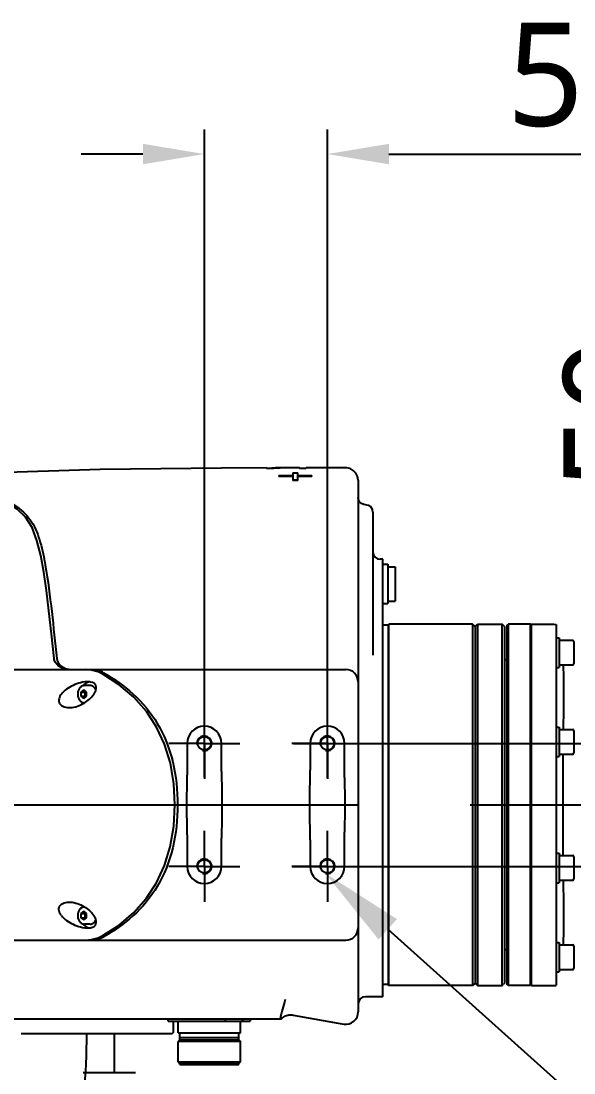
# Model space of a CAD drawing. Header units: millimetres. Extents: x 5828 to 7155, y 123 to 421.
# Drawn here: x 6425.86 to 6437.1, y 168.79 to 190.17 of the extents above; entities that cross this region are included whole.
import ezdxf
from ezdxf import colors
from ezdxf.entities.mleader import LeaderData, LeaderLine
from ezdxf.math import Vec2, Vec3

# ---------------------------------------------------------------- set-up
doc = ezdxf.new("R2010")
doc.units = ezdxf.units.MM
doc.linetypes.add('CENTER', pattern=[0.6, 0.375, -0.075, 0.075, -0.075])
for name, color, linetype in [('中心线', 7, 'Continuous'), ('外形图', 7, 'Continuous'), ('多重引线', 7, 'Continuous'), ('尺寸标注', 7, 'Continuous')]:
    doc.layers.add(name, color=color, linetype=linetype)
doc.styles.add('微软雅黑', font='msyh.ttc', dxfattribs={"height": 2})
doc.dimstyles.new('尺寸标注_1_20比例', dxfattribs={"dimtxt": 1.5, "dimasz": 1.25, "dimexe": 0.5, "dimexo": 0.4, "dimgap": 0.5, "dimtad": 1, "dimdec": 1, "dimlfac": 20, "dimdsep": 46, "dimtxsty": '微软雅黑', "dimcen": 0.09, "dimadec": 0, "dimazin": 0, "dimtp": 0.01, "dimtm": 0.01, "dimtfac": 1, "dimtdec": 1, "dimtofl": 0, "dimtmove": 0, "dimatfit": 3, "dimfxl": 1, "dimtolj": 1, "dimarcsym": 0})

# ---------------------------------------------------------------- blocks, each defined once
blk = doc.blocks.new('*D1034')
at = {"layer": 'Defpoints', "color": 0}
for p in [(6432.087, 187.468), (6429.587, 174.401), (6432.087, 174.386)]:
    blk.add_point(p, dxfattribs=at)
at = {"layer": '尺寸标注', "color": 0, "linetype": 'Continuous', "lineweight": -2}
for p, q in [((6429.587, 174.801), (6429.587, 187.968)), ((6432.087, 174.786), (6432.087, 187.968)), ((6428.337, 187.468), (6427.087, 187.468)), ((6433.337, 187.468), (6439.249, 187.468))]:
    blk.add_line(p, q, dxfattribs=at)
at = {"layer": '尺寸标注', "color": 0}
for points in [[(6428.337, 187.26), (6428.337, 187.676), (6429.587, 187.468)], [(6433.337, 187.676), (6433.337, 187.26), (6432.087, 187.468)]]:
    blk.add_solid(points, dxfattribs=at)
at = {"layer": '尺寸标注', "color": 0, "insert": (6437.299, 190.14), "char_height": 2, "attachment_point": 2, "style": '微软雅黑'}
blk.add_mtext('\\A1;\\A1;{\\H1.05x;50}', dxfattribs=at)
blk = doc.blocks.new('*D1035')
at = {"layer": 'Defpoints', "color": 0}
for p in [(6431, 175.488), (6430.974, 172.988), (6439.552, 172.988)]:
    blk.add_point(p, dxfattribs=at)
at = {"layer": '尺寸标注', "color": 0, "linetype": 'Continuous', "lineweight": -2}
for p, q in [((6439.552, 176.738), (6439.552, 184.012)), ((6431.4, 175.488), (6440.052, 175.488)), ((6431.374, 172.988), (6440.052, 172.988)), ((6439.552, 171.738), (6439.552, 170.488))]:
    blk.add_line(p, q, dxfattribs=at)
at = {"layer": '尺寸标注', "color": 0}
for points in [[(6439.344, 176.738), (6439.761, 176.738), (6439.552, 175.488)], [(6439.761, 171.738), (6439.344, 171.738), (6439.552, 172.988)]]:
    blk.add_solid(points, dxfattribs=at)
at = {"layer": '尺寸标注', "color": 0, "insert": (6436.881, 180.611), "char_height": 2, "attachment_point": 1, "rotation": 90, "style": '微软雅黑'}
blk.add_mtext('\\A1;\\A1;{\\H1.05x;50}', dxfattribs=at)

msp = doc.modelspace()

# ---------------------------------------------------------------- linework, layer by layer
at = {"layer": '中心线', "color": 0, "linetype": 'CENTER', "ltscale": 30}
msp.add_line((6403.4862, 174.2381), (6484.7425, 174.2381), dxfattribs=at)
at = {"layer": '外形图', "color": 0, "linetype": 'Continuous'}
for p, q in [((6430.8499, 181.0866), (6430.8499, 181.0733)), ((6430.9377, 181.0735), (6430.8499, 181.0733)), ((6430.961, 181.084), (6430.961, 181.0735)), ((6431.1005, 181.0846), (6431.0957, 181.0844)), ((6431.1014, 180.9318), (6431.388, 180.9323)), ((6431.1014, 180.9318), (6431.1014, 180.9098)), ((6431.388, 180.9103), (6431.1014, 180.9098)), ((6431.5225, 181.0878), (6431.2276, 181.0874)), ((6431.388, 180.9896), (6431.4874, 180.9897)), ((6431.388, 180.9896), (6431.388, 180.8315)), ((6431.4874, 180.8316), (6431.4874, 180.9897)), ((6431.4874, 180.9324), (6431.7739, 180.9326)), ((6431.7739, 180.9106), (6431.4874, 180.9104)), ((6431.5225, 181.0877), (6431.5225, 181.0751)), ((6431.657, 181.0753), (6431.5225, 181.0751)), ((6432.4621, 181.0882), (6431.657, 181.0879)), ((6431.657, 181.0753), (6431.657, 181.0879)), ((6431.7739, 180.9106), (6431.7739, 180.9326)), ((6431.4874, 180.8373), (6431.388, 180.8372)), ((6431.4874, 180.8316), (6431.388, 180.8315)), ((6432.7122, 180.838), (6432.7122, 170.0284)), ((6433.0122, 180.1881), (6433.0122, 177.2827)), ((6433.2122, 179.2297), (6433.1622, 179.2297)), ((6433.2122, 170.3381), (6433.2122, 179.2296)), ((6433.2122, 179.1297), (6433.3122, 179.1297)), ((6433.3122, 179.1297), (6433.3122, 178.3297)), ((6433.3122, 179.0797), (6433.4622, 179.0797)), ((6433.4622, 179.0797), (6433.4622, 178.3797)), ((6433.3122, 178.3797), (6433.4622, 178.3797)), ((6433.2122, 178.3297), (6433.3122, 178.3297)), ((6433.3228, 177.8881), (6433.2122, 177.8881)), ((6433.3228, 177.8881), (6433.3372, 177.9131)), ((6433.3228, 177.8881), (6433.3228, 170.588)), ((6433.3372, 170.563), (6433.3372, 177.9131)), ((6435.0373, 177.9131), (6433.3372, 177.9131)), ((6435.0373, 177.9131), (6435.0373, 170.563)), ((6435.0873, 177.8631), (6435.0373, 177.9131)), ((6435.0873, 177.863), (6435.1373, 177.913)), ((6435.0873, 177.8631), (6435.0873, 170.613)), ((6435.1373, 177.913), (6435.1373, 170.5651)), ((6435.1373, 177.913), (6435.6373, 177.913)), ((6435.6373, 170.5651), (6435.6373, 177.913)), ((6435.6873, 177.863), (6435.6373, 177.913)), ((6435.6873, 177.863), (6435.6873, 170.6143)), ((6435.7373, 177.888), (6435.7623, 177.913)), ((6435.7373, 170.5893), (6435.7373, 177.888)), ((6435.7623, 177.913), (6435.7623, 170.5643)), ((6436.2123, 177.913), (6435.7623, 177.913)), ((6436.2123, 170.5643), (6436.2123, 177.913)), ((6436.2373, 177.888), (6436.2123, 177.913)), ((6436.2373, 170.5643), (6436.2373, 177.913)), ((6436.2373, 177.913), (6436.6873, 177.913)), ((6436.6873, 177.913), (6436.7373, 177.9045)), ((6436.7373, 177.9045), (6436.7373, 170.5729)), ((6436.7373, 177.633), (6436.7973, 177.633)), ((6436.7973, 177.633), (6436.7973, 177.033)), ((6436.7973, 177.583), (6437.0723, 177.583)), ((6437.0973, 177.558), (6437.0973, 177.108)), ((6435.7373, 177.188), (6435.6873, 177.188)), ((6436.7973, 177.083), (6437.0723, 177.083)), ((6424.4066, 176.9881), (6427.1652, 176.9881)), ((6427.2924, 176.9776), (6427.1652, 176.9881)), ((6427.1652, 176.9881), (6432.4622, 176.9881)), ((6427.4262, 176.9419), (6427.2924, 176.9776)), ((6427.5239, 176.8963), (6427.4262, 176.9419)), ((6436.7373, 177.033), (6436.7973, 177.033)), ((6427.2658, 176.6631), (6427.1534, 176.6631)), ((6427.1373, 176.5747), (6427.0798, 176.5314)), ((6427.0798, 176.5314), (6427.0798, 176.4448)), ((6427.0798, 176.5314), (6427.1634, 176.5314)), ((6427.0798, 176.4448), (6427.1373, 176.4015)), ((6427.0798, 176.4448), (6427.1634, 176.4448)), ((6427.1947, 176.5314), (6427.1373, 176.5747)), ((6427.1373, 176.4015), (6427.1947, 176.4448)), ((6427.1791, 176.5432), (6427.1634, 176.5314)), ((6427.1634, 176.5314), (6427.1634, 176.4448)), ((6427.1634, 176.4448), (6427.1791, 176.433)), ((6427.1947, 176.4448), (6427.1947, 176.5314)), ((6436.7373, 175.82), (6436.7973, 175.82)), ((6436.7973, 175.82), (6436.7973, 175.22)), ((6436.7973, 175.77), (6437.0723, 175.77)), ((6437.0973, 175.745), (6437.0973, 175.295)), ((6429.2372, 175.4881), (6429.2372, 174.8441)), ((6429.9372, 174.9151), (6429.9372, 175.4881)), ((6431.7372, 175.4881), (6431.7372, 174.9465)), ((6432.4372, 174.7939), (6432.4372, 175.4881)), ((6436.7373, 175.22), (6436.7973, 175.22)), ((6436.7973, 175.27), (6437.0723, 175.27)), ((6432.4372, 172.988), (6432.4372, 173.6822)), ((6429.2372, 173.632), (6429.2372, 172.988)), ((6429.9372, 172.988), (6429.9372, 173.561)), ((6431.7372, 173.5296), (6431.7372, 172.988)), ((6436.7373, 173.256), (6436.7973, 173.256)), ((6436.7973, 173.256), (6436.7973, 172.656)), ((6436.7973, 173.206), (6437.0723, 173.206)), ((6437.0973, 173.181), (6437.0973, 172.731)), ((6436.7373, 172.656), (6436.7973, 172.656)), ((6436.7973, 172.706), (6437.0723, 172.706)), ((6427.1373, 172.0746), (6427.0798, 172.0313)), ((6427.0798, 172.0313), (6427.0798, 171.9447)), ((6427.0798, 172.0313), (6427.1634, 172.0313)), ((6427.0798, 171.9447), (6427.1373, 171.9014)), ((6427.0798, 171.9447), (6427.1634, 171.9447)), ((6427.1947, 172.0313), (6427.1373, 172.0746)), ((6427.1373, 171.9014), (6427.1947, 171.9447)), ((6427.1791, 172.0431), (6427.1634, 172.0313)), ((6427.1634, 172.0313), (6427.1634, 171.9447)), ((6427.1634, 171.9447), (6427.1791, 171.9329)), ((6427.1947, 171.9447), (6427.1947, 172.0313)), ((6427.2658, 171.813), (6427.1534, 171.813)), ((6427.2942, 171.4988), (6427.428, 171.5348)), ((6427.428, 171.5348), (6427.5238, 171.5798)), ((6419.7626, 171.488), (6427.1652, 171.488)), ((6427.1652, 171.488), (6427.2942, 171.4988)), ((6427.1652, 171.488), (6432.4622, 171.488)), ((6435.7373, 171.288), (6435.6873, 171.288)), ((6436.7373, 171.443), (6436.7973, 171.443)), ((6436.7973, 171.443), (6436.7973, 170.843)), ((6436.7973, 171.393), (6437.0723, 171.393)), ((6437.0973, 171.368), (6437.0973, 170.918)), ((6436.7973, 170.893), (6437.0723, 170.893)), ((6436.7373, 170.843), (6436.7973, 170.843)), ((6433.3228, 170.588), (6433.2122, 170.588)), ((6433.3228, 170.588), (6433.3372, 170.563)), ((6435.0373, 170.563), (6433.3372, 170.563)), ((6435.0873, 170.613), (6435.0373, 170.563)), ((6435.0873, 170.613), (6435.1373, 170.563)), ((6435.1115, 170.5901), (6435.0994, 170.6023)), ((6435.1373, 170.5651), (6435.6373, 170.5651)), ((6435.6752, 170.6023), (6435.663, 170.5901)), ((6435.6873, 170.6144), (6435.6752, 170.6023)), ((6435.7623, 170.5643), (6435.7373, 170.5894)), ((6436.2123, 170.5643), (6435.7623, 170.5643)), ((6436.2248, 170.5768), (6436.2123, 170.5643)), ((6436.2373, 170.5894), (6436.2248, 170.5768)), ((6436.2373, 170.5643), (6436.6873, 170.5643)), ((6433.2122, 170.338), (6432.8622, 170.338)), ((6424.5072, 169.888), (6431.1537, 169.888)), ((6428.8546, 169.838), (6428.8546, 169.888)), ((6428.8546, 169.838), (6430.5197, 169.838)), ((6428.9621, 169.638), (6428.9621, 169.838)), ((6429.0521, 169.603), (6429.0521, 169.838)), ((6430.0122, 169.888), (6430.0122, 169.863)), ((6430.3222, 169.603), (6430.3222, 169.838)), ((6430.3622, 169.888), (6430.3622, 169.863)), ((6430.5197, 169.888), (6430.5197, 169.838)), ((6431.1549, 169.888), (6431.1731, 169.9061)), ((6431.3894, 169.9655), (6432.4236, 169.7814)), ((6425.8621, 169.588), (6428.9121, 169.588)), ((6427.7621, 168.788), (6427.7621, 169.588)), ((6429.0522, 169.603), (6430.3222, 169.603)), ((6429.0896, 169.463), (6429.0896, 169.603)), ((6430.2847, 169.463), (6430.2847, 169.603)), ((6429.0896, 169.463), (6429.0521, 169.4255)), ((6429.0521, 169.013), (6429.0521, 169.4255)), ((6430.3222, 169.4255), (6429.0521, 169.4255)), ((6429.0896, 169.463), (6430.2847, 169.463)), ((6429.0968, 169.5065), (6430.2776, 169.5065)), ((6430.2847, 169.463), (6430.3222, 169.4255)), ((6430.3222, 169.013), (6430.3222, 169.4255)), ((6429.0771, 168.988), (6429.0521, 169.013)), ((6429.0521, 169.013), (6430.3222, 169.013)), ((6429.0771, 168.988), (6430.2972, 168.988)), ((6429.0896, 168.963), (6429.0896, 168.988)), ((6429.0896, 168.963), (6430.2847, 168.963)), ((6430.2847, 168.963), (6430.2847, 168.988)), ((6430.2972, 168.988), (6430.3222, 169.013)), ((6428.1867, 168.788), (6427.1275, 168.788))]:
    msp.add_line(p, q, dxfattribs=at)
at = {"layer": '外形图', "color": 0}
for p, q in [((6429.5872, 175.4881), (6429.5872, 176.2088)), ((6432.0872, 175.4881), (6432.0872, 176.2088)), ((6429.5872, 175.4881), (6428.8664, 175.4881)), ((6429.5872, 175.4881), (6429.5872, 174.7673)), ((6429.5872, 175.4881), (6430.3079, 175.4881)), ((6432.0872, 175.4881), (6431.3665, 175.4881)), ((6432.0872, 175.4881), (6432.0872, 174.7673)), ((6432.0872, 175.4881), (6432.8079, 175.4881)), ((6429.5872, 172.988), (6429.5872, 173.7088)), ((6432.0872, 172.988), (6432.0872, 173.7088)), ((6429.5872, 172.988), (6428.8664, 172.988)), ((6429.5872, 172.988), (6429.5872, 172.2673)), ((6429.5872, 172.988), (6430.3079, 172.988)), ((6432.0872, 172.988), (6431.3665, 172.988)), ((6432.0872, 172.988), (6432.0872, 172.2673)), ((6432.0872, 172.988), (6432.8079, 172.988))]:
    msp.add_line(p, q, dxfattribs=at)
at = {"layer": '外形图', "color": 0, "linetype": 'Continuous'}
for points in [[(6430.8499, 181.0867), (6429.9328, 181.0832), (6427.4728, 181.0535), (6425.1461, 180.9776), (6422.9546, 180.8297), (6422.536, 180.7888)], [(6432.7122, 180.8382), (6432.7009, 180.9125), (6432.6671, 180.9813), (6432.6142, 181.0366), (6432.5489, 181.0727), (6432.4798, 181.0875), (6432.4621, 181.0882)], [(6426.534, 177.2167), (6426.4809, 177.7166), (6426.4291, 178.1819), (6426.3781, 178.597), (6426.3243, 178.9706), (6426.2628, 179.3083), (6426.1862, 179.6125), (6426.0849, 179.8767), (6425.953, 180.088), (6425.7857, 180.251), (6425.5855, 180.3778), (6425.3438, 180.4887), (6425.0423, 180.5921), (6424.6975, 180.6795), (6424.3082, 180.7492), (6423.8571, 180.7993), (6423.3253, 180.8217), (6422.6788, 180.7984)], [(6432.8622, 180.3381), (6432.8254, 180.3427), (6432.7822, 180.3613), (6432.7454, 180.394), (6432.7208, 180.438), (6432.7122, 180.4881)], [(6433.0122, 180.1881), (6433.0014, 180.2441), (6432.9688, 180.2937), (6432.9199, 180.3266), (6432.8622, 180.3381)], [(6426.8367, 176.9881), (6426.7857, 176.9916), (6426.7238, 177.006), (6426.6705, 177.029), (6426.625, 177.059), (6426.5866, 177.0963), (6426.5568, 177.1412), (6426.5383, 177.1912), (6426.5341, 177.2167)], [(6428.9878, 174.2381), (6428.9663, 174.6644), (6428.8967, 175.0842), (6428.7795, 175.4708), (6428.6175, 175.8201), (6428.4085, 176.1392), (6428.1553, 176.4248), (6427.8549, 176.6805), (6427.5239, 176.8963)], [(6427.5238, 171.5798), (6427.854, 171.795), (6428.1536, 172.0497), (6428.4074, 172.3354), (6428.6163, 172.6539), (6428.7784, 173.0023), (6428.8955, 173.3864), (6428.9657, 173.8057), (6428.9878, 174.2381)], [(6431.1731, 169.9061), (6431.2353, 169.9472), (6431.305, 169.9679), (6431.3739, 169.9681), (6431.3894, 169.9655)]]:
    msp.add_lwpolyline(points, dxfattribs=at)
for centre in [(6429.5872, 175.4881), (6432.0872, 175.4881), (6429.5872, 172.988), (6432.0872, 172.988)]:
    msp.add_circle(centre, 0.1375, dxfattribs=at)
for centre, radius, start, end in [((6431.2371, 177.8858), 3.2018, 94.93487, 95.36581), ((6431.1066, 177.8267), 3.2605, 90.10775, 92.55804), ((6431.2351, 177.9094), 3.1781, 92.51481, 94.93711), ((6431.1062, 177.8368), 3.2504, 88.7127, 90.10096), ((6431.2333, 177.9516), 3.1359, 90.96228, 92.42671), ((6431.2327, 177.9826), 3.1048, 90.09326, 90.96116), ((6433.1622, 179.3797), 0.15, 180, 270), ((6437.0723, 177.558), 0.025, 0, 90), ((6437.0723, 177.108), 0.025, 270, 0), ((6426.8856, 177.3432), 0.3551, 260.02796, 270.00304), ((6425.723, 173.6534), 3.7367, 60.94638, 61.77715), ((6432.4622, 176.7381), 0.25, 359.99798, 90.00069), ((6427.311, 176.5266), 0.2275, 139.63186, 143.49751), ((6427.2659, 176.5901), 0.148, 92.25086, 100.30393), ((6426.9943, 176.7224), 0.4193, 326.02172, 327.35196), ((6427.0271, 176.7017), 0.3805, 327.31813, 330.80898), ((6427.2086, 176.499), 0.1895, 23.31616, 28.12194), ((6427.3119, 176.4503), 0.2286, 216.47193, 219.69953), ((6429.5872, 175.4881), 0.35, 0, 180), ((6432.0872, 175.4881), 0.35, 0, 180), ((6429.5872, 175.4881), 0.15, 255, 195), ((6432.0872, 175.4881), 0.15, 255, 195), ((6437.0723, 175.745), 0.025, 0, 90), ((6559.9823, 174.139), 123.1127, 179.473477, 179.953915), ((6437.0723, 175.295), 0.025, 270, 0), ((6545.2196, 174.2642), 108.3499, 180.013841, 180.559713), ((6429.5872, 172.988), 0.15, 255, 195), ((6432.0872, 172.988), 0.15, 255, 195), ((6437.0723, 173.181), 0.025, 0, 90), ((6429.5872, 172.988), 0.35, 180, 0), ((6432.0872, 172.988), 0.35, 180, 0), ((6437.0723, 172.731), 0.025, 270, 0), ((6427.312, 172.0258), 0.2287, 140.3087, 143.49133), ((6426.9939, 171.7534), 0.4198, 32.64066, 33.9793), ((6427.0267, 171.7741), 0.381, 29.24225, 32.67331), ((6427.311, 171.9495), 0.2275, 216.46612, 220.32807), ((6427.2659, 171.8862), 0.1481, 259.1027, 269.22336), ((6427.2084, 171.9772), 0.1897, 331.88008, 336.866), ((6432.4622, 171.738), 0.25, 270, 0), ((6425.7227, 174.8232), 3.7373, 298.22206, 299.05254), ((6437.0723, 171.368), 0.025, 0, 90), ((6437.0723, 170.918), 0.025, 270, 0), ((6442.6292, 178.3183), 10.7815, 225.79103, 225.98178), ((6428.1453, 178.3183), 10.7815, 314.01822, 314.20897), ((6436.6872, 170.7146), 0.1502, 270.0088, 279.73067), ((6436.6872, 170.7146), 0.1502, 279.74827, 289.46922), ((6454.812, 163.8922), 24.4344, 164.84923, 165.79558), ((6432.8622, 170.188), 0.15, 90, 180), ((6432.4622, 170.0284), 0.25, 261.1084, 0), ((6430.0372, 169.863), 0.025, 180, 270), ((6430.3372, 169.863), 0.025, 270, 0), ((6409.6985, 169.7063), 17.5003, 343.56674, 359.61067), ((6428.9121, 169.638), 0.05, 270.00321, 0)]:
    msp.add_arc(centre, radius, start, end, dxfattribs=at)
for points, knots in [([(6431.5392, 181.0753), (6431.5348, 181.0763), (6431.5289, 181.0775), (6431.5231, 181.0811), (6431.5225, 181.0826)], [0, 0, 0, 0, 0.7277094, 1, 1, 1, 1]), ([(6422.536, 180.7887), (6422.7799, 180.8141), (6423.2705, 180.8402), (6424.0073, 180.8089), (6424.6178, 180.7202), (6425.0994, 180.6006), (6425.4563, 180.4754), (6425.8108, 180.3029), (6426.1118, 179.9953), (6426.2652, 179.568), (6426.3913, 178.9551), (6426.4872, 178.1658), (6426.5547, 177.5332), (6426.5879, 177.2163)], [0, 0, 0, 0, 0.1115992, 0.2231717, 0.3352016, 0.3916776, 0.4487707, 0.5072197, 0.5697683, 0.638741, 0.7103297, 0.8549743, 1, 1, 1, 1]), ([(6426.5879, 177.2163), (6426.5942, 177.1561), (6426.6616, 177.0471), (6426.7716, 177.0027), (6426.8241, 176.9935)], [0, 0, 0, 0, 0.5319531, 1, 1, 1, 1]), ([(6436.8803, 177.0902), (6436.8814, 177.0195), (6436.886, 176.5801), (6436.8829, 176.1406), (6436.8795, 175.7719)], [0, 0, 0, 0, 0.1609623, 1, 1, 1, 1]), ([(6427.5376, 176.9199), (6427.7506, 176.8016), (6428.1689, 176.5118), (6428.6783, 175.899), (6428.9877, 175.1094), (6429.0433, 174.5315), (6429.0433, 174.2381)], [0, 0, 0, 0, 0.2260042, 0.4672707, 0.7277994, 1, 1, 1, 1]), ([(6427.2397, 176.7397), (6427.1835, 176.7428), (6427.0723, 176.7258), (6426.8764, 176.6549), (6426.7411, 176.567), (6426.6809, 176.4881)], [0, 0, 0, 0, 0.2685056, 0.52615, 1, 1, 1, 1]), ([(6427.1534, 176.6631), (6427.1439, 176.6631), (6427.1248, 176.6607), (6427.0884, 176.6464), (6427.0491, 176.6118), (6427.0201, 176.5542), (6427.0134, 176.5104), (6427.0134, 176.4881)], [0, 0, 0, 0, 0.1145725, 0.2307021, 0.4715124, 0.7295857, 1, 1, 1, 1]), ([(6427.2394, 176.7357), (6427.23, 176.734), (6427.1911, 176.723), (6427.1575, 176.6971), (6427.1377, 176.6739)], [0, 0, 0, 0, 0.2398866, 1, 1, 1, 1]), ([(6427.3841, 176.5737), (6427.3896, 176.5923), (6427.3962, 176.6312), (6427.3665, 176.7181), (6427.2872, 176.7371), (6427.2397, 176.7397)], [0, 0, 0, 0, 0.2253466, 0.4474089, 1, 1, 1, 1]), ([(6427.3758, 176.5883), (6427.3698, 176.5994), (6427.356, 176.6199), (6427.3293, 176.6442), (6427.2987, 176.6595), (6427.2766, 176.6631), (6427.2658, 176.6631)], [0, 0, 0, 0, 0.2721316, 0.5274931, 0.76811, 1, 1, 1, 1]), ([(6426.6809, 176.4881), (6426.6602, 176.4609), (6426.634, 176.4149), (6426.6272, 176.346), (6426.663, 176.2361), (6426.7859, 176.2118), (6426.8628, 176.216)], [0, 0, 0, 0, 0.2357464, 0.3510295, 0.4690531, 1, 1, 1, 1]), ([(6426.8628, 176.216), (6426.9613, 176.2213), (6427.145, 176.2881), (6427.2921, 176.414), (6427.3421, 176.4881)], [0, 0, 0, 0, 0.5246361, 1, 1, 1, 1]), ([(6427.0134, 176.4881), (6427.0134, 176.4661), (6427.0199, 176.4229), (6427.0481, 176.3658), (6427.0864, 176.3311), (6427.1221, 176.3163), (6427.1408, 176.3134), (6427.1501, 176.3131)], [0, 0, 0, 0, 0.2701247, 0.5282226, 0.7693059, 0.8854933, 1, 1, 1, 1]), ([(6427.1634, 176.4881), (6427.1634, 176.4931), (6427.1648, 176.5121), (6427.1721, 176.5309), (6427.1808, 176.5419)], [0, 0, 0, 0, 0.2616778, 1, 1, 1, 1]), ([(6427.1808, 176.4343), (6427.178, 176.4378), (6427.1677, 176.4539), (6427.1634, 176.4736), (6427.1634, 176.4881)], [0, 0, 0, 0, 0.2384824, 1, 1, 1, 1]), ([(6429.0433, 174.2381), (6429.0433, 173.9446), (6428.9877, 173.3667), (6428.6783, 172.5771), (6428.1689, 171.9643), (6427.7506, 171.6745), (6427.5375, 171.5562)], [0, 0, 0, 0, 0.2722019, 0.5327315, 0.7739967, 1, 1, 1, 1]), ([(6436.8795, 172.7042), (6436.8809, 172.5588), (6436.8846, 172.1193), (6436.8847, 171.6798), (6436.8803, 171.3858)], [0, 0, 0, 0, 0.3308601, 1, 1, 1, 1]), ([(6426.6809, 171.988), (6426.6602, 172.0152), (6426.634, 172.0612), (6426.6272, 172.1301), (6426.6631, 172.24), (6426.7859, 172.2643), (6426.8628, 172.2601)], [0, 0, 0, 0, 0.2357611, 0.3510531, 0.4690811, 1, 1, 1, 1]), ([(6426.8628, 172.2601), (6426.9613, 172.2548), (6427.145, 172.188), (6427.2922, 172.0621), (6427.3421, 171.988)], [0, 0, 0, 0, 0.5246189, 1, 1, 1, 1]), ([(6427.1501, 172.163), (6427.1408, 172.1627), (6427.122, 172.1598), (6427.0863, 172.1449), (6427.0481, 172.1102), (6427.0199, 172.0532), (6427.0134, 172.01), (6427.0134, 171.988)], [0, 0, 0, 0, 0.1145053, 0.2306937, 0.4717816, 0.7298802, 1, 1, 1, 1]), ([(6426.6809, 171.988), (6426.7411, 171.9091), (6426.8764, 171.8212), (6427.0724, 171.7503), (6427.1835, 171.7333), (6427.2397, 171.7364)], [0, 0, 0, 0, 0.4738342, 0.7314655, 1, 1, 1, 1]), ([(6427.0134, 171.988), (6427.0134, 171.9657), (6427.0201, 171.9219), (6427.0491, 171.8643), (6427.0884, 171.8297), (6427.1248, 171.8154), (6427.1439, 171.813), (6427.1534, 171.813)], [0, 0, 0, 0, 0.2704158, 0.5284886, 0.7692974, 0.8854267, 1, 1, 1, 1]), ([(6427.1634, 171.988), (6427.1634, 171.993), (6427.1648, 172.012), (6427.1721, 172.0308), (6427.1808, 172.0418)], [0, 0, 0, 0, 0.2616778, 1, 1, 1, 1]), ([(6427.1808, 171.9342), (6427.178, 171.9377), (6427.1677, 171.9539), (6427.1634, 171.9735), (6427.1634, 171.988)], [0, 0, 0, 0, 0.2384824, 1, 1, 1, 1]), ([(6427.1376, 171.8023), (6427.1444, 171.7943), (6427.1721, 171.7659), (6427.2093, 171.7462), (6427.2379, 171.7407)], [0, 0, 0, 0, 0.2655519, 1, 1, 1, 1]), ([(6427.2397, 171.7364), (6427.2873, 171.739), (6427.3668, 171.7581), (6427.3963, 171.8454), (6427.3895, 171.8843), (6427.3839, 171.9029)], [0, 0, 0, 0, 0.5524675, 0.7744977, 1, 1, 1, 1]), ([(6427.2658, 171.813), (6427.2766, 171.813), (6427.2987, 171.8166), (6427.3293, 171.8319), (6427.356, 171.8562), (6427.3698, 171.8767), (6427.3758, 171.8878)], [0, 0, 0, 0, 0.23189, 0.4725069, 0.7278684, 1, 1, 1, 1])]:
    msp.add_open_spline(points, degree=3, knots=knots, dxfattribs=at)
for points in [[(6427.3162, 176.9881), (6427.3758, 176.9881), (6427.4375, 176.9741), (6427.4901, 176.9459)], [(6427.3593, 176.5161), (6427.3695, 176.5344), (6427.3782, 176.5537), (6427.3841, 176.5737)], [(6431.7287, 174.2381), (6431.7287, 174.4742), (6431.7372, 174.7104), (6431.7372, 174.9465)], [(6429.2328, 174.2381), (6429.2328, 174.4401), (6429.2372, 174.642), (6429.2372, 174.8441)], [(6429.9372, 174.9151), (6429.9372, 174.6894), (6429.9441, 174.4638), (6429.9441, 174.2381)], [(6432.4372, 174.7939), (6432.4372, 174.6086), (6432.4402, 174.4233), (6432.4402, 174.2381)], [(6429.2372, 173.632), (6429.2372, 173.834), (6429.2328, 174.036), (6429.2328, 174.2381)], [(6429.9441, 174.2381), (6429.9441, 174.0123), (6429.9372, 173.7867), (6429.9372, 173.561)], [(6431.7372, 173.5296), (6431.7372, 173.7657), (6431.7287, 174.0019), (6431.7287, 174.2381)], [(6432.4402, 174.2381), (6432.4402, 174.0528), (6432.4372, 173.8675), (6432.4372, 173.6822)], [(6427.3839, 171.9029), (6427.378, 171.9229), (6427.3693, 171.9421), (6427.3592, 171.9603)], [(6427.49, 171.5302), (6427.4375, 171.502), (6427.3758, 171.488), (6427.3161, 171.488)]]:
    msp.add_open_spline(points, degree=3, dxfattribs=at)

# ---------------------------------------------------------------- dimensions: what is measured, and where the dimension line sits
at = {"layer": '尺寸标注', "color": 0, "linetype": 'Continuous'}
dim = msp.add_linear_dim(base=(6432.0872, 187.4679), p1=(6429.5872, 174.4013), p2=(6432.0872, 174.386), text='\\A1;{\\H1.05x;50}', dimstyle='尺寸标注_1_20比例', override={"dimtxsty": '微软雅黑'}, dxfattribs=at)
dim.commit()
dim.dimension.update_dxf_attribs({"geometry": '*D1034', "text_midpoint": (6437.2985, 187.4679), "dimtype": 160})
dim = msp.add_linear_dim(base=(6439.5524, 172.988), p1=(6431.0005, 175.4881), p2=(6430.9744, 172.988), angle=270, text='\\A1;{\\H1.05x;50}', dimstyle='尺寸标注_1_20比例', override={"dimtxsty": '微软雅黑'}, dxfattribs=at)
dim.commit()
dim.dimension.update_dxf_attribs({"geometry": '*D1035', "text_midpoint": (6439.5524, 182.0615), "dimtype": 160})

# ---------------------------------------------------------------- leaders
at = {"layer": '多重引线'}
ml = msp.add_multileader_mtext('Standard', dxfattribs=at)
ml.set_content('4×M{\\A1;6 depth9}', style='微软雅黑')
ml.set_leader_properties()
ml.build(insert=Vec2(0, 0))
ml.multileader.update_dxf_attribs({"text_left_attachment_type": 5, "text_right_attachment_type": 0, "dogleg_length": 0.9766, "arrow_head_size": 1.7})
ctx = ml.context
ctx.base_point, ctx.char_height, ctx.arrow_head_size, ctx.landing_gap_size, ctx.plane_origin = Vec3(6439.6429, 166.2105), 2.1, 1.7, 0.3906, Vec3(6462.5289, 150.6445)
ctx.left_attachment, ctx.right_attachment = 5, 0
notes = []
notes.append((ctx, [(0, (1, 1, 0), (6439.4475, 166.2105), (1, 0), 0.1953, [(0, [(6432.0484, 172.8431)], 0, [])])]))
ctx.mtext.insert, ctx.mtext.flow_direction = Vec3(6440.0335, 169.1199), 5
for ctx, leaders in notes:
    for number, flags, end, landing, length, lines in leaders:
        leader = LeaderData()
        leader.index, (leader.has_last_leader_line, leader.has_dogleg_vector, leader.attachment_direction) = number, flags
        leader.last_leader_point, leader.dogleg_vector, leader.dogleg_length = Vec3(end), Vec3(landing), length
        for number, points, colour, breaks in lines:
            line = LeaderLine()
            line.index, line.vertices, line.color, line.breaks = number, Vec3.list(points), colors.encode_raw_color(colour), breaks
            leader.lines.append(line)
        ctx.leaders.append(leader)

doc.saveas('drawing.dxf')
